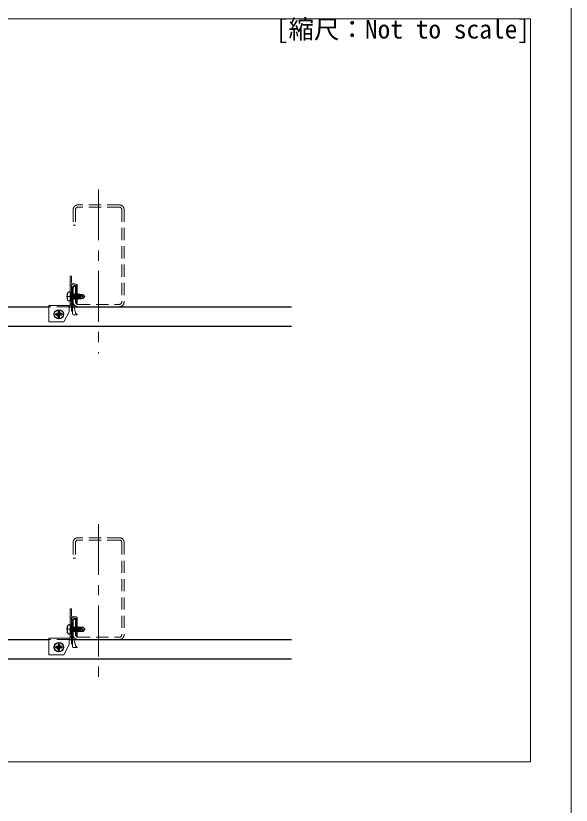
# Model space of a CAD drawing. Units: millimetres on the paper, enlarged 20 times, with parts at other scales. Extents: x -3900 to 3900, y -2793 to 2750.
# Drawn here: x 2809 to 3900, y -1182 to 369 of the extents above; entities that cross this region are included whole.
import ezdxf
from ezdxf.enums import TextEntityAlignment as Align

# ---------------------------------------------------------------- set-up
doc = ezdxf.new("R2010")
doc.units = ezdxf.units.MM
doc.header["$LTSCALE"] = 20
doc.linetypes.add('CHAIN1', pattern=[8, 5, -1, 1, -1])
doc.linetypes.add('DASHED1', pattern=[1.8, 1.2, -0.6])
for name, color, linetype, lineweight in [('4-0_中心線', 4, 'CHAIN1', 9), ('4-3_野縁', 2, 'Continuous', 25), ('4-9_躯体他', 4, 'DASHED1', 9), ('4-A_クリップ', 7, 'Continuous', 18), ('4-B_補強金具・金具・その他', 3, 'Continuous', 18), ('4-C_ビス・アンカーボルト', 2, 'Continuous', 25), ('F-3_野縁', 3, 'Continuous', 18)]:
    doc.layers.add(name, color=color, linetype=linetype, lineweight=lineweight)
doc.layers.add('F-6_文字・矢印', color=7, linetype='Continuous')
doc.styles.add('ＭＳ ゴシック', font='')
doc.styles.get('ＭＳ ゴシック').set_extended_font_data('MS Gothic')

msp = doc.modelspace()

# ---------------------------------------------------------------- linework, layer by layer
at = {"layer": '4-0_中心線'}
for p, q in [((2972.08, 28.09), (2972.08, -294.42)), ((2909.22, -182.3), (2923.73, -182.3)), ((2894.01, -225.32), (2894.01, -208.72)), ((2902.64, -217.3), (2886.03, -217.3)), ((2972.08, -629.2), (2972.08, -946.57)), ((2909.22, -836.05), (2923.73, -836.05)), ((2894.01, -879.07), (2894.01, -862.47)), ((2902.64, -871.05), (2886.03, -871.05))]:
    msp.add_line(p, q, dxfattribs=at)
at = {"layer": '4-3_野縁'}
for p, q in [((2537.23, -202.3), (2874.01, -202.3)), ((2913.48, -202.3), (3350.86, -202.3)), ((2553.84, -240.3), (3350.86, -240.3)), ((2537.23, -856.05), (2874.01, -856.05)), ((2913.48, -856.05), (3350.86, -856.05)), ((2553.84, -894.05), (3350.86, -894.05))]:
    msp.add_line(p, q, dxfattribs=at)
at = {"layer": '4-9_躯体他'}
for p, q in [((2922.08, -11.5), (2922.08, -42.3)), ((2926.68, -11.5), (2926.68, -42.3)), ((3012.88, -2.3), (2931.28, -2.3)), ((3012.88, -6.9), (2931.68, -6.9)), ((3017.48, -11.5), (3017.48, -193.1)), ((3022.08, -11.5), (3022.08, -193.1)), ((2926.68, -42.3), (2922.08, -42.3)), ((2926.68, -162.3), (2922.08, -162.3)), ((2926.68, -162.3), (2922.08, -162.3)), ((2922.08, -193.1), (2922.08, -162.3)), ((2926.68, -193.1), (2926.68, -162.3)), ((2931.28, -197.7), (3012.88, -197.7)), ((3012.88, -202.3), (2931.28, -202.3)), ((2922.08, -665.25), (2922.08, -696.05)), ((2926.68, -665.25), (2926.68, -696.05)), ((3012.88, -656.05), (2931.28, -656.05)), ((3012.88, -660.65), (2931.68, -660.65)), ((3017.48, -665.25), (3017.48, -846.85)), ((3022.08, -665.25), (3022.08, -846.85)), ((2926.68, -696.05), (2922.08, -696.05)), ((2926.68, -816.05), (2922.08, -816.05)), ((2926.68, -816.05), (2922.08, -816.05)), ((2922.08, -846.85), (2922.08, -816.05)), ((2926.68, -846.85), (2926.68, -816.05)), ((2931.28, -851.45), (3012.88, -851.45)), ((3012.88, -856.05), (2931.28, -856.05))]:
    msp.add_line(p, q, dxfattribs=at)
for centre, radius, start, end in [((2931.28, -11.5), 9.2, 90, 180), ((2931.28, -11.5), 4.6, 90, 180), ((3012.88, -11.5), 9.2, 0, 90), ((3012.88, -11.5), 4.6, 0, 90), ((2931.28, -193.1), 9.2, 180, 270), ((2931.28, -193.1), 4.6, 180, 270), ((3012.88, -193.1), 9.2, 270, 0), ((3012.88, -193.1), 4.6, 270, 0), ((2931.28, -665.25), 9.2, 90, 180), ((2931.28, -665.25), 4.6, 90, 180), ((3012.88, -665.25), 9.2, 0, 90), ((3012.88, -665.25), 4.6, 0, 90), ((2931.28, -846.85), 9.2, 180, 270), ((2931.28, -846.85), 4.6, 180, 270), ((3012.88, -846.85), 9.2, 270, 0), ((3012.88, -846.85), 4.6, 270, 0)]:
    msp.add_arc(centre, radius, start, end, dxfattribs=at)
at = {"layer": '4-A_クリップ'}
for p, q in [((2920.88, -163.2), (2920.88, -216.3)), ((2922.08, -164.8), (2922.08, -170.21)), ((2922.08, -170.29), (2922.08, -202.48)), ((2925.48, -161.1), (2923.19, -161.1)), ((2925.08, -162.3), (2924.58, -162.3)), ((2926.68, -163.9), (2926.68, -167.44)), ((2927.88, -163.5), (2927.88, -192.5)), ((2919.08, -173.1), (2919.08, -210.3)), ((2926.5, -214.3), (2924.81, -205.54)), ((2922.88, -218.3), (2929.88, -218.3)), ((2929.88, -217.1), (2929.88, -218.3)), ((2920.88, -816.96), (2920.88, -870.05)), ((2922.08, -818.55), (2922.08, -823.97)), ((2925.48, -814.85), (2923.19, -814.85)), ((2925.08, -816.05), (2924.58, -816.05)), ((2926.68, -817.65), (2926.68, -821.2)), ((2927.88, -817.25), (2927.88, -846.25)), ((2919.08, -826.85), (2919.08, -864.05)), ((2922.08, -824.05), (2922.08, -856.23)), ((2926.5, -868.05), (2924.81, -859.29)), ((2922.88, -872.05), (2929.88, -872.05)), ((2929.88, -870.85), (2929.88, -872.05))]:
    msp.add_line(p, q, dxfattribs=at)
for points in [[(2926.68, -167.53), (2926.68, -192.5), (2927.88, -192.5)], [(2926.68, -821.28), (2926.68, -846.25), (2927.88, -846.25)]]:
    msp.add_lwpolyline(points, dxfattribs=at)
for centre, radius, start, end in [((2923.38, -163.6), 2.5, 90, 180), ((2924.58, -164.8), 2.5, 90, 180), ((2925.08, -163.9), 1.6, 360, 90), ((2925.48, -163.5), 2.4, 360, 90), ((2921.09, -173.1), 2.01, 96.02558, 180), ((2921.09, -210.3), 2.01, 180, 263.97442), ((2920.88, -206.3), 4, 10.90417, 90), ((2922.88, -216.3), 2, 180, 270), ((2929.88, -213.65), 3.45, 190.90417, 270), ((2923.38, -817.35), 2.5, 90, 180), ((2924.58, -818.55), 2.5, 90, 180), ((2925.08, -817.65), 1.6, 360, 90), ((2925.48, -817.25), 2.4, 360, 90), ((2921.09, -826.85), 2.01, 96.02558, 180), ((2921.09, -864.05), 2.01, 180, 263.97442), ((2920.88, -860.05), 4, 10.90417, 90), ((2929.88, -867.4), 3.45, 190.90417, 270), ((2922.88, -870.05), 2, 180, 270)]:
    msp.add_arc(centre, radius, start, end, dxfattribs=at)
at = {"layer": '4-B_補強金具・金具・その他'}
for p, q in [((2918.81, -142.3), (2916.41, -142.3)), ((2916.41, -197.1), (2916.41, -142.3)), ((2918.39, -158.66), (2927.81, -160.31)), ((2918.81, -198.99), (2918.81, -158.73)), ((2927.81, -196.3), (2927.81, -160.31)), ((2930.21, -160.31), (2930.21, -196.3)), ((2874.01, -232.3), (2874.01, -199.9)), ((2914.01, -212.3), (2914.01, -199.9)), ((2916.41, -190.7), (2916.41, -197.1)), ((2918.81, -199.9), (2918.81, -198.99)), ((2927.81, -196.3), (2930.21, -196.3)), ((2914.01, -212.3), (2904.01, -232.3)), ((2914.01, -202.3), (2916.41, -202.3)), ((2904.01, -232.3), (2874.01, -232.3)), ((2918.81, -796.05), (2916.41, -796.05)), ((2916.41, -850.85), (2916.41, -796.05)), ((2918.39, -812.41), (2927.81, -814.06)), ((2918.81, -852.75), (2918.81, -812.49)), ((2927.81, -850.05), (2927.81, -814.06)), ((2930.21, -814.06), (2930.21, -850.05)), ((2916.41, -844.45), (2916.41, -850.85)), ((2918.81, -853.65), (2918.81, -852.75)), ((2927.81, -850.05), (2930.21, -850.05)), ((2874.01, -886.05), (2874.01, -853.65)), ((2914.01, -866.05), (2904.01, -886.05)), ((2914.01, -866.05), (2914.01, -853.65)), ((2914.01, -856.05), (2916.41, -856.05)), ((2904.01, -886.05), (2874.01, -886.05))]:
    msp.add_line(p, q, dxfattribs=at)
at = {"layer": '4-B_補強金具・金具・その他', "linetype": 'DASHED1'}
for p, q in [((2914.01, -202.3), (2874.01, -202.3)), ((2914.01, -856.05), (2874.01, -856.05))]:
    msp.add_line(p, q, dxfattribs=at)
at = {"layer": '4-B_補強金具・金具・その他'}
for points in [[(2928.22, -157.95), (2918.81, -156.3), (2918.81, -142.3)], [(2916.41, -197.1), (2916.41, -199.9), (2874.01, -199.9)], [(2928.22, -811.7), (2918.81, -810.05), (2918.81, -796.05)], [(2916.41, -850.85), (2916.41, -853.65), (2874.01, -853.65)]]:
    msp.add_lwpolyline(points, dxfattribs=at)
for centre, radius, start, end in [((2918.81, -156.3), 2.4, 180, 260.04937), ((2927.81, -160.31), 2.4, 0, 80.04937), ((2916.41, -199.9), 2.4, 270, 0), ((2916.41, -193.9), 5.63, 295.20897, 64.79103), ((2918.81, -810.05), 2.4, 180, 260.04937), ((2927.81, -814.06), 2.4, 0, 80.04937), ((2916.41, -847.65), 5.63, 295.20897, 64.79103), ((2916.41, -853.65), 2.4, 270, 0)]:
    msp.add_arc(centre, radius, start, end, dxfattribs=at)
at = {"layer": '4-B_補強金具・金具・その他', "linetype": 'DASHED1'}
for centre in [(2916.41, -193.9), (2916.41, -847.65)]:
    msp.add_arc(centre, 3.2, 270, 90, dxfattribs=at)
at = {"layer": '4-C_ビス・アンカーボルト'}
for p, q in [((2915.41, -173.3), (2916.41, -173.3)), ((2916.41, -173.3), (2916.41, -191.3)), ((2916.41, -177.3), (2918.41, -187.3)), ((2916.41, -177.3), (2917.42, -178.55)), ((2917.39, -186.05), (2918.41, -187.3)), ((2917.42, -178.55), (2918.92, -186.05)), ((2918.92, -178.55), (2917.42, -178.55)), ((2918.92, -186.05), (2918.41, -187.3)), ((2919.44, -177.3), (2918.92, -178.55)), ((2918.92, -178.55), (2920.42, -186.05)), ((2920.42, -186.05), (2918.92, -186.05)), ((2919.44, -177.3), (2921.44, -187.3)), ((2919.44, -177.3), (2920.45, -178.55)), ((2920.42, -186.05), (2921.44, -187.3)), ((2920.45, -178.55), (2921.95, -186.05)), ((2921.95, -178.55), (2920.45, -178.55)), ((2921.95, -186.05), (2921.44, -187.3)), ((2922.47, -177.3), (2921.95, -178.55)), ((2923.45, -186.05), (2921.95, -186.05)), ((2922.47, -177.3), (2924.47, -187.3)), ((2924.98, -178.55), (2923.48, -178.55)), ((2924.98, -186.05), (2924.47, -187.3)), ((2925.5, -177.3), (2924.98, -178.55)), ((2926.48, -186.05), (2924.98, -186.05)), ((2925.5, -177.3), (2927.5, -187.3)), ((2928.01, -178.55), (2926.51, -178.55)), ((2928.01, -186.05), (2927.5, -187.3)), ((2928.53, -177.3), (2928.01, -178.55)), ((2929.51, -186.05), (2928.01, -186.05)), ((2928.53, -177.3), (2930.53, -187.3)), ((2931.04, -178.55), (2929.54, -178.55)), ((2931.04, -186.05), (2930.53, -187.3)), ((2931.55, -177.3), (2931.04, -178.55)), ((2932.54, -186.05), (2931.04, -186.05)), ((2931.55, -177.3), (2933.55, -187.3)), ((2934.07, -178.55), (2932.57, -178.55)), ((2934.07, -186.05), (2933.55, -187.3)), ((2934.58, -177.3), (2934.07, -178.55)), ((2935.57, -186.05), (2934.07, -186.05)), ((2934.58, -177.3), (2936.58, -187.3)), ((2935.6, -178.55), (2943.45, -183.95)), ((2937.1, -186.05), (2936.58, -187.3)), ((2915.41, -191.3), (2916.41, -191.3)), ((2888.01, -216.8), (2888.01, -217.3)), ((2889.01, -215.8), (2891.51, -215.8)), ((2892.51, -212.3), (2892.51, -214.8)), ((2893.51, -211.3), (2894.01, -211.3)), ((2894.51, -211.3), (2894.01, -211.3)), ((2895.51, -212.3), (2895.51, -214.8)), ((2899.01, -215.8), (2896.51, -215.8)), ((2900.01, -216.8), (2900.01, -217.3)), ((2888.01, -217.8), (2888.01, -217.3)), ((2889.01, -218.8), (2891.51, -218.8)), ((2892.51, -222.3), (2892.51, -219.8)), ((2893.51, -223.3), (2894.01, -223.3)), ((2894.51, -223.3), (2894.01, -223.3)), ((2895.51, -222.3), (2895.51, -219.8)), ((2899.01, -218.8), (2896.51, -218.8)), ((2900.01, -217.8), (2900.01, -217.3)), ((2915.41, -827.05), (2916.41, -827.05)), ((2916.41, -827.05), (2916.41, -845.05)), ((2916.41, -831.05), (2918.41, -841.05)), ((2916.41, -831.05), (2917.42, -832.3)), ((2917.42, -832.3), (2918.92, -839.8)), ((2918.92, -832.3), (2917.42, -832.3)), ((2919.44, -831.05), (2918.92, -832.3)), ((2918.92, -832.3), (2920.42, -839.8)), ((2919.44, -831.05), (2921.44, -841.05)), ((2919.44, -831.05), (2920.45, -832.3)), ((2920.45, -832.3), (2921.95, -839.8)), ((2921.95, -832.3), (2920.45, -832.3)), ((2922.47, -831.05), (2921.95, -832.3)), ((2922.47, -831.05), (2924.47, -841.05)), ((2924.98, -832.3), (2923.48, -832.3)), ((2925.5, -831.05), (2924.98, -832.3)), ((2925.5, -831.05), (2927.5, -841.05)), ((2928.01, -832.3), (2926.51, -832.3)), ((2928.53, -831.05), (2928.01, -832.3)), ((2928.53, -831.05), (2930.53, -841.05)), ((2931.04, -832.3), (2929.54, -832.3)), ((2931.55, -831.05), (2931.04, -832.3)), ((2931.55, -831.05), (2933.55, -841.05)), ((2934.07, -832.3), (2932.57, -832.3)), ((2934.58, -831.05), (2934.07, -832.3)), ((2934.58, -831.05), (2936.58, -841.05)), ((2935.6, -832.3), (2943.45, -837.7)), ((2915.41, -845.05), (2916.41, -845.05)), ((2917.39, -839.8), (2918.41, -841.05)), ((2918.92, -839.8), (2918.41, -841.05)), ((2920.42, -839.8), (2918.92, -839.8)), ((2920.42, -839.8), (2921.44, -841.05)), ((2921.95, -839.8), (2921.44, -841.05)), ((2923.45, -839.8), (2921.95, -839.8)), ((2924.98, -839.8), (2924.47, -841.05)), ((2926.48, -839.8), (2924.98, -839.8)), ((2928.01, -839.8), (2927.5, -841.05)), ((2929.51, -839.8), (2928.01, -839.8)), ((2931.04, -839.8), (2930.53, -841.05)), ((2932.54, -839.8), (2931.04, -839.8)), ((2934.07, -839.8), (2933.55, -841.05)), ((2935.57, -839.8), (2934.07, -839.8)), ((2937.1, -839.8), (2936.58, -841.05)), ((2892.51, -866.05), (2892.51, -868.55)), ((2893.51, -865.05), (2894.01, -865.05)), ((2894.51, -865.05), (2894.01, -865.05)), ((2895.51, -866.05), (2895.51, -868.55)), ((2888.01, -870.55), (2888.01, -871.05)), ((2888.01, -871.55), (2888.01, -871.05)), ((2889.01, -869.55), (2891.51, -869.55)), ((2889.01, -872.55), (2891.51, -872.55)), ((2892.51, -876.05), (2892.51, -873.55)), ((2893.51, -877.05), (2894.01, -877.05)), ((2894.51, -877.05), (2894.01, -877.05)), ((2895.51, -876.05), (2895.51, -873.55)), ((2899.01, -869.55), (2896.51, -869.55)), ((2899.01, -872.55), (2896.51, -872.55)), ((2900.01, -870.55), (2900.01, -871.05)), ((2900.01, -871.55), (2900.01, -871.05))]:
    msp.add_line(p, q, dxfattribs=at)
for points in [[(2916.41, -181.12), (2917.39, -186.05), (2916.41, -186.05)], [(2921.95, -178.55), (2923.45, -186.05), (2924.47, -187.3)], [(2922.47, -177.3), (2923.48, -178.55), (2924.98, -186.05)], [(2924.98, -178.55), (2926.48, -186.05), (2927.5, -187.3)], [(2925.5, -177.3), (2926.51, -178.55), (2928.01, -186.05)], [(2928.01, -178.55), (2929.51, -186.05), (2930.53, -187.3)], [(2928.53, -177.3), (2929.54, -178.55), (2931.04, -186.05)], [(2931.04, -178.55), (2932.54, -186.05), (2933.55, -187.3)], [(2931.55, -177.3), (2932.57, -178.55), (2934.07, -186.05)], [(2934.07, -178.55), (2935.57, -186.05), (2936.58, -187.3)], [(2934.58, -177.3), (2935.6, -178.55), (2937.1, -186.05)], [(2935.4, -178.3), (2941.1, -178.3), (2945.1, -182.3), (2941.1, -186.3), (2937, -186.3)], [(2916.41, -834.87), (2917.39, -839.8), (2916.41, -839.8)], [(2921.95, -832.3), (2923.45, -839.8), (2924.47, -841.05)], [(2922.47, -831.05), (2923.48, -832.3), (2924.98, -839.8)], [(2924.98, -832.3), (2926.48, -839.8), (2927.5, -841.05)], [(2925.5, -831.05), (2926.51, -832.3), (2928.01, -839.8)], [(2928.01, -832.3), (2929.51, -839.8), (2930.53, -841.05)], [(2928.53, -831.05), (2929.54, -832.3), (2931.04, -839.8)], [(2931.04, -832.3), (2932.54, -839.8), (2933.55, -841.05)], [(2931.55, -831.05), (2932.57, -832.3), (2934.07, -839.8)], [(2934.07, -832.3), (2935.57, -839.8), (2936.58, -841.05)], [(2934.58, -831.05), (2935.6, -832.3), (2937.1, -839.8)], [(2935.4, -832.05), (2941.1, -832.05), (2945.1, -836.05), (2941.1, -840.05), (2937, -840.05)]]:
    msp.add_lwpolyline(points, dxfattribs=at)
for centre in [(2894.01, -217.3), (2894.01, -871.05)]:
    msp.add_circle(centre, 9, dxfattribs=at)
for centre, radius, start, end in [((2931.06, -182.3), 21.25, 166.10394, 180), ((2931.06, -182.3), 21.25, 179.99998, 193.89604), ((2915.41, -178.42), 5.13, 90, 166.10394), ((2943.45, -183.95), 3.32, 145.44756, 225), ((2915.41, -186.17), 5.13, 193.89604, 270), ((2889.01, -216.8), 1, 90, 180), ((2891.51, -214.8), 1, 270, 0), ((2893.51, -212.3), 1, 90, 180), ((2894.51, -212.3), 1, 360, 90), ((2896.51, -214.8), 1, 180, 270), ((2899.01, -216.8), 1, 360, 90), ((2889.01, -217.8), 1, 180, 270), ((2891.51, -219.8), 1, 0, 90), ((2893.51, -222.3), 1, 180, 270), ((2894.51, -222.3), 1, 270, 360), ((2896.51, -219.8), 1, 90, 180), ((2899.01, -217.8), 1, 270, 360), ((2931.06, -836.05), 21.25, 166.10394, 180), ((2931.06, -836.05), 21.25, 179.99998, 193.89604), ((2915.41, -832.18), 5.13, 90, 166.10394), ((2943.45, -837.7), 3.32, 145.44756, 225), ((2915.41, -839.92), 5.13, 193.89604, 270), ((2893.51, -866.05), 1, 90, 180), ((2894.51, -866.05), 1, 360, 90), ((2889.01, -870.55), 1, 90, 180), ((2889.01, -871.55), 1, 180, 270), ((2891.51, -868.55), 1, 270, 0), ((2891.51, -873.55), 1, 0, 90), ((2893.51, -876.05), 1, 180, 270), ((2894.51, -876.05), 1, 270, 360), ((2896.51, -868.55), 1, 180, 270), ((2896.51, -873.55), 1, 90, 180), ((2899.01, -870.55), 1, 360, 90), ((2899.01, -871.55), 1, 270, 360)]:
    msp.add_arc(centre, radius, start, end, dxfattribs=at)
at = {"layer": 'F-3_野縁'}
for p, q in [((3900, 2750), (3900, -2750)), ((1200.75, 363.48), (3820, 363.48)), ((3820, 363.48), (3820, -1096.28)), ((3820, -1096.28), (1200.75, -1096.28))]:
    msp.add_line(p, q, dxfattribs=at)

# ---------------------------------------------------------------- texts
at = {"layer": 'F-6_文字・矢印', "style": 'ＭＳ ゴシック'}
msp.add_text('[縮尺：Not to scale]', height=36.66, dxfattribs=at).set_placement((3320, 313.48), align=Align.BOTTOM_LEFT)

doc.saveas('drawing.dxf')
